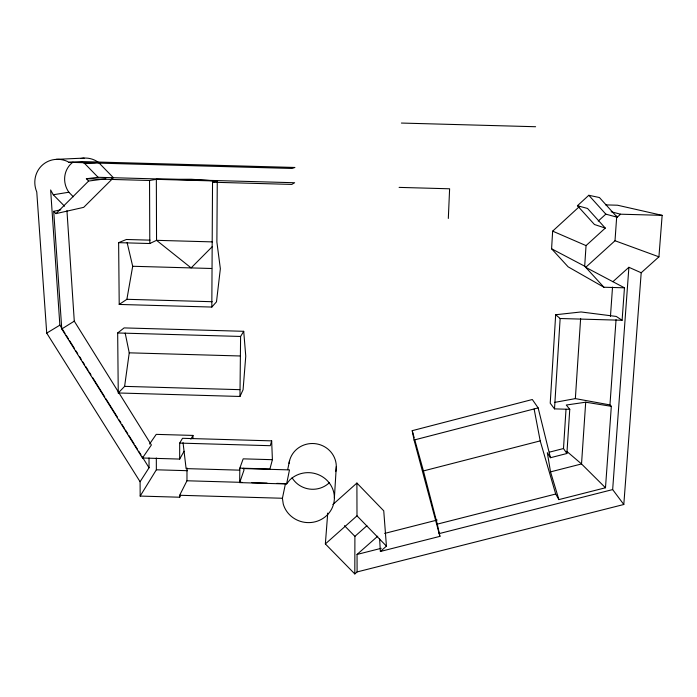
<?xml version="1.0" encoding="UTF-8"?>
<svg xmlns="http://www.w3.org/2000/svg" width="697" height="697" viewBox="0 0 697 697"><rect width="100%" height="100%" fill="white"/><g stroke="black" fill="none" stroke-linecap="round" stroke-linejoin="round"><path stroke-width="1.05" d="M68.872 162.296L81.401 161.582L294.909 167.472L292.121 168.456L68.872 162.296L67.243 161.355A24.561 23.419 51.7 0 0 41.463 165.938A24.561 23.419 51.7 0 0 36.767 191.98L46.725 333.114L140.088 481.723L140.175 496.072L179.652 497.222L179.66 495.271L186.97 480.773L186.988 468.001M60.761 209.806L53.713 211.33L61.772 328.949L142.484 457.999L179.678 459.07L179.678 443.092L182.518 438.3L271.664 440.87L272.396 459.689L269.922 469.003L239.829 468.131L239.672 482.612L286.606 483.971L289.83 479.911A26.05 24.97 6.2 0 1 329.585 483.361A26.05 24.97 6.2 0 1 319.514 520.302A26.05 24.97 6.2 0 1 283.252 504.044L282.416 498.259L285.465 483.631L276.805 483.378M192.964 438.648L192.973 435.425L156.241 434.37L149.559 444.024M605.658 204.892L617.507 205.214L662.15 215.347L658.926 256.827L641.196 272.762L623.806 504.497L357.099 571.932L354.808 573.945L354.904 536.359L344.457 525.651M150.082 240.151L126.392 239.489L118.629 242.652L119.213 304.441L211.818 307.055L212.533 182.222L217.272 181.028L191.335 179.26L156.346 179.338L149.533 180.479L86.358 178.737L88.615 181.046L105.892 178.772M217.264 182.091L216.88 242.016L220.357 268.737L216.488 301.836L211.818 307.055M239.968 396.462L240.596 336.451L243.715 331.302L124.11 327.912L117.671 332.966L118.255 392.977L239.968 396.462L243.079 389.754L245.762 356.141L243.715 331.302M448.319 218.449L449.617 188.791L399.102 187.388M334.386 497.893L336.303 466.624M554.411 402.439L575.356 398.614L609.953 404.913L611.33 406.316L605.484 487.769L558.898 499.601L550.525 471.869L547.311 452.693L550.447 457.72L566.896 453.503L569.763 409.313L554.507 408.878L550.221 403.206L555.675 314.739L560.144 318.512L622.107 320.263L624.46 287.809L603.898 287.234L568.116 266.829L551.588 248.785L552.651 231.134L579.59 206.408M554.507 408.878L560.144 318.512M566.896 453.503L563.49 448.537L566.016 409.278M575.356 398.614L580.627 318.459M603.898 287.234L584.687 266.193L586.046 245.605L605.284 228.085L587.527 208.455L577.438 205.728L588.808 195.282L599.437 197.539L617.193 217.237L620.53 214.197L662.15 215.347M611.33 406.316L585.698 402.204L581.525 463.949L605.484 487.769M624.46 287.809L585.707 267.326L615.007 240.744L616.749 215.983M610.459 316.368L612.524 287.12M609.953 404.913L616.052 319.688M623.806 504.497L612.663 489.582L628.894 267.291L641.196 272.762M354.808 573.945L325.36 543.93L327.729 513.079M118.255 392.977L124.615 386.365L129.241 352.83L125.181 333.105M119.213 304.441L126.88 299.301L132.691 266.271L127.115 242.573M286.606 483.971L289.49 469.9L243.096 468.558M287.687 469.621L289.621 460.429M271.664 440.87L270.279 445.705L179.678 443.092M239.672 482.612L243.924 470.292L243.793 468.21M239.829 468.131L243.175 458.844L272.396 459.689M179.652 497.222L180.601 495.34M179.678 459.07L184.06 451.281M190.873 439.154L192.973 435.425M140.175 496.072L156.355 469.795L156.32 457.99M140.088 481.723L149.053 467.757L149.01 457.964M142.484 457.999L151.388 444.974L74.283 321.16L66.947 210.66M212.332 246.581L191.126 267.909L156.546 240.326L156.346 179.338L217.272 181.028M53.713 211.33L55.969 213.622L88.615 181.046M112.687 178.537L83.692 207.357L55.969 213.622M598.244 221.054L605.824 214.136L617.193 217.237M612.898 281.701L628.894 267.291M332.861 504.532L356.899 483.056L383.742 510.823L386.434 546.134L380.37 551.466L379.612 538.938M325.36 543.93L356.995 515.832L356.899 483.056M354.904 536.359L366.918 525.721M357.099 571.932L357.047 554.446L377.774 536.167M61.772 328.949L74.283 321.16M46.725 333.114L59.864 325.15L50.628 189.976L53.286 194.751L64.551 206.207M118.629 242.652L149.803 243.523L156.546 240.326L212.568 241.894M380.37 551.466L439.92 536.359L414.07 440.025L412.215 430.676L532.316 399.512L538.145 407.893L550.447 457.72M414.07 440.025L538.145 407.893M414.802 439.964L423.428 470.928L540.201 440.887L534.137 409.061M549.332 452.17L563.49 448.537M550.525 471.869L581.525 463.949L566.766 451.342M384.622 533.423L437.158 520.049M439.92 536.359L437.289 524.135L555.709 494.025L558.898 499.601M357.047 554.446L381.242 548.304M439.101 533.623L612.663 489.582M53.286 194.751L68.864 192.233L73.316 196.772M585.698 402.204L566.286 405.027L569.763 409.313M111.293 178.057L113.454 177.779L98.617 162.514A22.243 21.293 52.8 0 0 81.148 158.48M86.358 178.737L98.103 177.299L294.622 182.736L291.825 184.417L212.533 182.222M555.675 314.739L581.054 311.96L616.279 316.447L622.107 320.263M81.401 161.582L84.581 163.42L95.376 162.723M56.23 159.352L84.154 158.097M401.385 123.055L535.601 126.732M132.691 266.271L211.696 268.493M126.88 299.301L212.176 301.714M117.671 332.966L240.596 336.451M129.241 352.83L240.369 355.984M124.615 386.365L239.812 389.667M239.646 470.161L186.108 468.611L183.032 442.63M156.355 469.795L187.51 470.702M186.97 480.773L242.173 482.376M251.913 482.655L267.064 483.099M179.66 495.271L282.416 498.259M611.156 211.766L620.53 214.197M605.284 228.085L594.454 224.512L577.438 205.728M615.007 240.744L658.926 256.827M552.651 231.134L586.046 245.605M551.588 248.785L584.687 266.193M84.581 163.42L98.103 177.299M356.995 515.832L386.434 546.134M588.808 195.282L605.824 214.136M59.864 325.15L65.048 333.436M66.198 335.274L68.498 338.951M69.648 340.798L74.248 348.151M75.982 350.913L77.707 353.675M79.432 356.437L81.157 359.199M82.882 361.952L84.607 364.714M85.757 366.552L88.066 370.238M89.216 372.076L90.941 374.838M92.666 377.6L104.75 396.915M105.9 398.754L117.41 417.154M119.135 419.916L120.86 422.678M122.01 424.517L124.31 428.202M125.46 430.04L127.769 433.717M128.919 435.555L134.094 443.841M135.244 445.679L137.544 449.356M138.694 451.203L141.003 454.88M142.153 456.718L149.053 467.757M540.201 440.887L555.709 494.025M412.215 430.676L414.227 437.899M423.428 470.928L437.289 524.135M149.533 180.479L149.803 243.523M329.341 482.725A23.733 22.87 6.4 0 1 292.095 477.785M289.037 463.366A23.733 22.87 6.4 0 1 316.647 443.884A23.733 22.87 6.4 0 1 335.727 471.573M68.864 192.233A22.243 21.293 52.8 0 1 72.967 162.131"/></g></svg>
